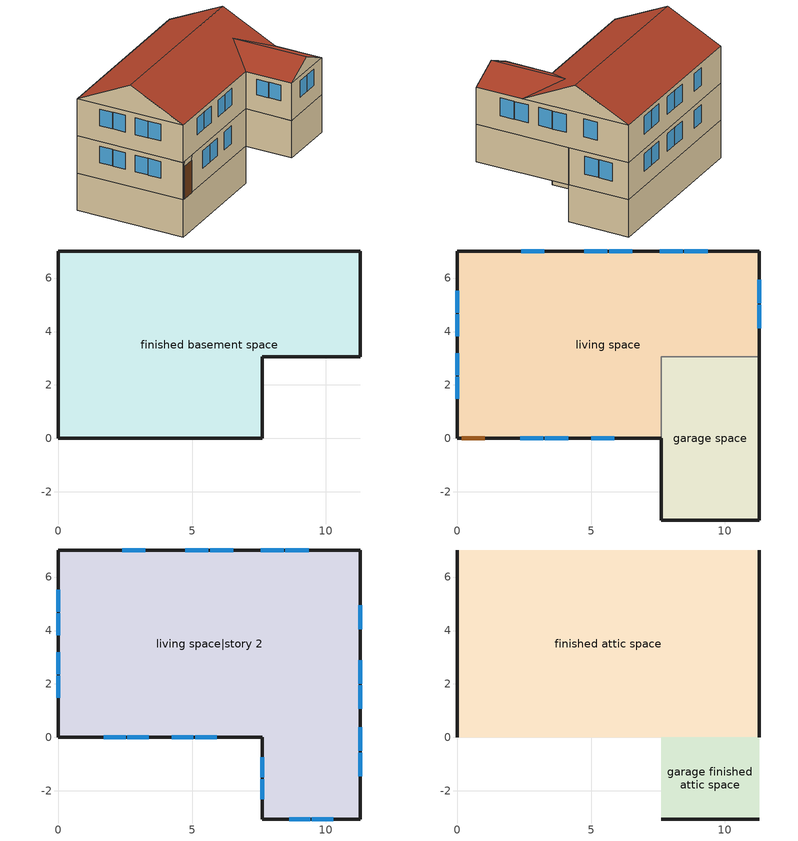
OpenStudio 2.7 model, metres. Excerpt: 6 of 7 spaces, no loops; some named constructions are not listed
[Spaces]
finished basement space
 floor foundation (FloorFndGrndFinB): 0,0 0,7.01 11.28,7.01 11.28,3.05 7.62,3.05 7.62,0 z-2.44
 wall foundation (WallFndGrndFinB): 0,7.01 0,0 7.62,0 7.62,3.05 11.28,3.05 11.28,7.01 0,7.01 z-2.44:0
garage space
 floor foundation (FloorFndGrndUnfinSlab): 7.62,-3.05 7.62,3.05 11.28,3.05 11.28,-3.05 z0
 wall outside (WallExtUninsUnfin): 7.62,0 7.62,-3.05 11.28,-3.05 11.28,3.05 z0:2.44
 wall to living space (WallIntFinInsUnfin Reversed): 11.28,3.05 7.62,3.05 7.62,0 z0:2.44
living space
 floor to finished basement space (FloorFinUninsFin): 0,0 0,7.01 11.28,7.01 11.28,3.05 7.62,3.05 7.62,0 z0
 wall outside (WallExtInsFin): 11.28,3.05 11.28,7.01 0,7.01 0,0 0.13,0 1.05,0 7.62,0 z0:2.44
 window (WindowConstruction): 2.34,0 3.21,0 / 3.27,0 4.14,0 / 5,0 5.86,0 / 9.35,7.01 8.49,7.01 / 8.43,7.01 7.57,7.01 / 6.53,7.01 5.67,7.01 / 5.61,7.01 4.75,7.01 / 3.25,7.01 2.39,7.01 z0.98:2.13; 0,5.52 0,4.7 / 0,4.64 0,3.83 / 0,3.18 0,2.37 / 0,2.31 0,1.49 z1.05:2.13; 11.28,4.12 11.28,5 / 11.28,5.06 11.28,5.94 z0.96:2.13
 door (Door): 0.15,0 1.02,0 z0:2.13
living space|story 2
 floor to living space (FloorFinUninsFin): 11.28,7.01 11.28,3.05 7.62,3.05 7.62,0 0,0 0,7.01 z2.44
 floor to garage space (FloorFinInsUnfin): 11.28,3.05 11.28,-3.05 7.62,-3.05 7.62,3.05 z2.44
 wall outside (WallExtInsFin): 0,7.01 0,0 7.62,0 7.62,-3.05 11.28,-3.05 11.28,7.01 0,7.01 z2.44:4.88
 window (WindowConstruction): 1.7,0 2.51,0 / 2.57,0 3.38,0 / 4.24,0 5.05,0 / 5.11,0 5.92,0 / 0,5.52 0,4.7 / 0,4.64 0,3.83 / 0,3.18 0,2.37 / 0,2.31 0,1.49 z3.49:4.57; 8.62,-3.05 9.42,-3.05 / 9.48,-3.05 10.27,-3.05 z3.51:4.57; 9.35,7.01 8.49,7.01 / 8.43,7.01 7.57,7.01 / 6.53,7.01 5.67,7.01 / 5.61,7.01 4.75,7.01 / 3.25,7.01 2.39,7.01 z3.42:4.57; 7.62,-0.73 7.62,-1.49 / 7.62,-1.55 7.62,-2.31 z3.56:4.57; 11.28,-1.45 11.28,-0.56 / 11.28,-0.5 11.28,0.38 / 11.28,1.07 11.28,1.95 / 11.28,2.01 11.28,2.9 / 11.28,4.05 11.28,4.94 z3.39:4.57
finished attic space
 floor to living space|story 2 (FloorFinUninsFin): 11.28,7.01 11.28,0 0,0 0,7.01 z4.88
 wall outside (WallExtInsFin): 0,3.51,6.63 0,7.01,4.88 0,0,4.88; 11.28,3.51,6.63 11.28,0,4.88 11.28,7.01,4.88
 roof outside (RoofFinInsExt): 0,3.51,6.63 11.28,3.51,6.63 11.28,7.01,4.88 0,7.01,4.88; 0,3.51,6.63 0,0,4.88 7.62,0,4.88 9.45,1.83,5.79 11.28,0,4.88 11.28,3.51,6.63
garage finished attic space
 floor to living space|story 2 (FloorFinUninsFin): 7.62,-3.05 7.62,0 11.28,0 11.28,-3.05 z4.88
 wall outside (WallExtInsFin): 7.62,-3.05,4.88 11.28,-3.05,4.88 9.45,-3.05,5.79
 roof outside (RoofFinInsExt): 7.62,0,4.88 7.62,-3.05,4.88 9.45,-3.05,5.79 9.45,1.83,5.79; 11.28,0,4.88 9.45,1.83,5.79 9.45,-3.05,5.79 11.28,-3.05,4.88
[Schedule:Ruleset]
Name | Default Day Schedule
residential clothes dryer gas schedule | Schedule Day 18
residential lighting schedule | Schedule Day 19
residential misc plug loads schedule | Schedule Day 20
res mv_1 dryer exhaust schedule | Schedule Day 25
[Schedule:Day]
Schedule Day 18; residential clothes dryer gas schedule allday2; residential clothes dryer gas schedule allday3; residential clothes dryer gas schedule allday4; residential clothes dryer gas schedule allday6; Schedule Day 19; Schedule Day 20; Schedule Day 25; res mv_1 dryer exhaust schedule allday2; res mv_1 dryer exhaust schedule allday3; res mv_1 dryer exhaust schedule allday4; res mv_1 dryer exhaust schedule allday6: 24, 0, 0
residential clothes dryer gas schedule allday1: 9, 0, 0, 9, 10, 0.0422513, 9, 20, 0.139377, 16, 40, 0, 16, 50, 0.0351558, 24, 0, 0
residential clothes dryer gas schedule allday5: 6, 0, 0, 6, 10, 0.0062714, 6, 20, 0.086794, 6, 30, 0.0340302, 11, 0, 0, 11, 10, 0.0069146, 11, 20, 0.109427, 20, 0, 0, 20, 10, 0.0524824, 21, 10, 0, 21, 20, 0.0193769, 22, 30, 0, 22, 40, 0.0743518, 24, 0, 0
residential clothes dryer gas schedule allday7: 13, 10, 0, 13, 20, 0.0228141, 14, 30, 0, 14, 40, 0.0017487, 24, 0, 0
residential lighting schedule allday1: 1, 0, 0.123751, 2, 0, 0.0742506, 4, 0, 0.0495004, 5, 0, 0.0550333, 6, 0, 0.151005, 7, 0, 0.354518, 8, 0, 0.448634, 9, 0, 0.476771, 10, 0, 0.490088, 11, 0, 0.476763, 12, 0, 0.458301, 13, 0, 0.444976, 14, 0, 0.441055, 15, 0, 0.447927, 16, 0, 0.48986, 17, 0, 0.601585, 18, 0, 0.797807, 19, 0, 0.978646, 20, 0, 0.990805, 21, 0, 0.822578, 22, 0, 0.620621, 23, 0, 0.536431, 24, 0, 0.249225
residential lighting schedule allday2: 1, 0, 0.123751, 2, 0, 0.0742506, 4, 0, 0.0495004, 5, 0, 0.0547503, 6, 0, 0.149594, 7, 0, 0.351204, 8, 0, 0.44444, 9, 0, 0.470027, 10, 0, 0.480931, 11, 0, 0.467731, 12, 0, 0.449442, 13, 0, 0.436241, 14, 0, 0.432357, 15, 0, 0.435458, 16, 0, 0.457541, 17, 0, 0.526174, 18, 0, 0.674382, 19, 0, 0.867815, 20, 0, 0.979613, 21, 0, 0.912905, 22, 0, 0.727145, 23, 0, 0.638088, 24, 0, 0.249225
residential lighting schedule allday3: 1, 0, 0.123751, 2, 0, 0.0742506, 4, 0, 0.0495004, 5, 0, 0.0539769, 6, 0, 0.145737, 7, 0, 0.342151, 8, 0, 0.432984, 9, 0, 0.451822, 10, 0, 0.456356, 11, 0, 0.443495, 12, 0, 0.425678, 13, 0, 0.412817, 14, 0, 0.409033, 15, 0, 0.410444, 16, 0, 0.422423, 17, 0, 0.463778, 18, 0, 0.567207, 19, 0, 0.736351, 20, 0, 0.89541, 21, 0, 0.928337, 22, 0, 0.807462, 23, 0, 0.499769, 24, 0, 0.249225
residential lighting schedule allday4: 1, 0, 0.123751, 2, 0, 0.0742506, 4, 0, 0.0495004, 5, 0, 0.0529206, 6, 0, 0.14047, 7, 0, 0.329784, 8, 0, 0.417334, 9, 0, 0.427474, 10, 0, 0.423826, 11, 0, 0.411431, 12, 0, 0.394257, 13, 0, 0.381861, 14, 0, 0.378214, 15, 0, 0.377995, 16, 0, 0.379305, 17, 0, 0.386076, 18, 0, 0.412203, 19, 0, 0.483741, 20, 0, 0.618803, 21, 0, 0.782651, 22, 0, 0.880006, 23, 0, 0.59731, 24, 0, 0.249225
residential lighting schedule allday5: 1, 0, 0.123751, 2, 0, 0.0742506, 4, 0, 0.0495004, 5, 0, 0.0518642, 6, 0, 0.135202, 7, 0, 0.317417, 8, 0, 0.401684, 9, 0, 0.403727, 10, 0, 0.392499, 11, 0, 0.380568, 12, 0, 0.364039, 13, 0, 0.352108, 14, 0, 0.348597, 15, 0, 0.348344, 16, 0, 0.349185, 17, 0, 0.353494, 18, 0, 0.37052, 19, 0, 0.419884, 20, 0, 0.522801, 21, 0, 0.670504, 22, 0, 0.799058, 23, 0, 0.582332, 24, 0, 0.249225
residential lighting schedule allday6: 1, 0, 0.123751, 2, 0, 0.0742506, 4, 0, 0.0495004, 5, 0, 0.0510908, 6, 0, 0.131346, 7, 0, 0.308364, 8, 0, 0.390227, 9, 0, 0.386724, 10, 0, 0.370329, 11, 0, 0.358738, 12, 0, 0.34268, 13, 0, 0.33109, 14, 0, 0.327679, 15, 0, 0.327431, 16, 0, 0.328169, 17, 0, 0.3317, 18, 0, 0.345176, 19, 0, 0.384002, 20, 0, 0.467137, 21, 0, 0.595227, 22, 0, 0.726082, 23, 0, 0.557461, 24, 0, 0.249225
residential lighting schedule allday7: 1, 0, 0.123751, 2, 0, 0.0742506, 4, 0, 0.0495004, 5, 0, 0.0508078, 6, 0, 0.129935, 7, 0, 0.30505, 8, 0, 0.386033, 9, 0, 0.380581, 10, 0, 0.362375, 11, 0, 0.350909, 12, 0, 0.335023, 13, 0, 0.323557, 14, 0, 0.320183, 15, 0, 0.319942, 16, 0, 0.320696, 17, 0, 0.324296, 18, 0, 0.337983, 19, 0, 0.377272, 20, 0, 0.461059, 21, 0, 0.589559, 22, 0, 0.71999, 23, 0, 0.553959, 24, 0, 0.249225
residential lighting schedule allday8: 1, 0, 0.123751, 2, 0, 0.0742506, 4, 0, 0.0495004, 5, 0, 0.0510908, 6, 0, 0.131346, 7, 0, 0.308364, 8, 0, 0.390227, 9, 0, 0.386724, 10, 0, 0.370329, 11, 0, 0.358738, 12, 0, 0.34268, 13, 0, 0.33109, 14, 0, 0.327679, 15, 0, 0.327463, 16, 0, 0.328508, 17, 0, 0.333671, 18, 0, 0.353343, 19, 0, 0.408235, 20, 0, 0.517996, 21, 0, 0.667796, 22, 0, 0.788015, 23, 0, 0.571055, 24, 0, 0.249225
residential lighting schedule allday9: 1, 0, 0.123751, 2, 0, 0.0742506, 4, 0, 0.0495004, 5, 0, 0.0518642, 6, 0, 0.135202, 7, 0, 0.317417, 8, 0, 0.401684, 9, 0, 0.403727, 10, 0, 0.392499, 11, 0, 0.380568, 12, 0, 0.364039, 13, 0, 0.352108, 14, 0, 0.348597, 15, 0, 0.34858, 16, 0, 0.351275, 17, 0, 0.363405, 18, 0, 0.404274, 19, 0, 0.501103, 20, 0, 0.656115, 21, 0, 0.806081, 22, 0, 0.850995, 23, 0, 0.561051, 24, 0, 0.249225
residential lighting schedule allday10: 1, 0, 0.123751, 2, 0, 0.0742506, 4, 0, 0.0495004, 5, 0, 0.0529206, 6, 0, 0.14047, 7, 0, 0.329784, 8, 0, 0.417334, 9, 0, 0.427474, 10, 0, 0.423826, 11, 0, 0.411431, 12, 0, 0.394257, 13, 0, 0.381861, 14, 0, 0.378214, 15, 0, 0.378919, 16, 0, 0.386741, 17, 0, 0.41682, 18, 0, 0.500557, 19, 0, 0.655466, 20, 0, 0.829225, 21, 0, 0.905334, 22, 0, 0.820928, 23, 0, 0.509707, 24, 0, 0.249225
residential lighting schedule allday11: 1, 0, 0.123751, 2, 0, 0.0742506, 4, 0, 0.0495004, 5, 0, 0.0539769, 6, 0, 0.145737, 7, 0, 0.342151, 8, 0, 0.432984, 9, 0, 0.451822, 10, 0, 0.456356, 11, 0, 0.443495, 12, 0, 0.425678, 13, 0, 0.412817, 14, 0, 0.409033, 15, 0, 0.421324, 16, 0, 0.481818, 17, 0, 0.61218, 18, 0, 0.804217, 19, 0, 0.945912, 20, 0, 0.918658, 21, 0, 0.747013, 22, 0, 0.56552, 23, 0, 0.493046, 24, 0, 0.249225
residential lighting schedule allday12: 1, 0, 0.123751, 2, 0, 0.0742506, 4, 0, 0.0495004, 5, 0, 0.0547503, 6, 0, 0.149594, 7, 0, 0.351204, 8, 0, 0.44444, 9, 0, 0.470027, 10, 0, 0.480931, 11, 0, 0.467731, 12, 0, 0.449442, 13, 0, 0.436241, 14, 0, 0.432357, 15, 0, 0.445561, 16, 0, 0.513103, 17, 0, 0.660674, 18, 0, 0.869445, 19, 0, 1, 20, 0, 0.932675, 21, 0, 0.731582, 22, 0, 0.553643, 23, 0, 0.488328, 24, 0, 0.249225
residential misc plug loads schedule allday1; residential misc plug loads schedule allday12: 1, 0, 0.655649, 2, 0, 0.618183, 3, 0, 0.599451, 4, 0, 0.580718, 5, 0, 0.599451, 6, 0, 0.618183, 7, 0, 0.693115, 8, 0, 0.786779, 11, 0, 0.805512, 12, 0, 0.824245, 14, 0, 0.842977, 15, 0, 0.824245, 16, 0, 0.86171, 17, 0, 0.899176, 18, 0, 0.974107, 19, 0, 0.99284, 20, 0, 0.936642, 21, 0, 0.880443, 22, 0, 0.842977, 23, 0, 0.749313, 24, 0, 0.674382
residential misc plug loads schedule allday2: 1, 0, 0.660377, 2, 0, 0.622642, 3, 0, 0.603774, 4, 0, 0.584906, 5, 0, 0.603774, 6, 0, 0.622642, 7, 0, 0.698113, 8, 0, 0.792453, 11, 0, 0.811321, 12, 0, 0.830189, 14, 0, 0.849057, 15, 0, 0.830189, 16, 0, 0.867925, 17, 0, 0.90566, 18, 0, 0.981132, 19, 0, 1, 20, 0, 0.943396, 21, 0, 0.886792, 22, 0, 0.849057, 23, 0, 0.754717, 24, 0, 0.679245
residential misc plug loads schedule allday3; residential misc plug loads schedule allday5: 1, 0, 0.521682, 2, 0, 0.491872, 3, 0, 0.476967, 4, 0, 0.462062, 5, 0, 0.476967, 6, 0, 0.491872, 7, 0, 0.551493, 8, 0, 0.626019, 11, 0, 0.640924, 12, 0, 0.655829, 14, 0, 0.670734, 15, 0, 0.655829, 16, 0, 0.68564, 17, 0, 0.71545, 18, 0, 0.775071, 19, 0, 0.789976, 20, 0, 0.745261, 21, 0, 0.700545, 22, 0, 0.670734, 23, 0, 0.596208, 24, 0, 0.536588
residential misc plug loads schedule allday4: 1, 0, 0.519581, 2, 0, 0.489891, 3, 0, 0.475045, 4, 0, 0.4602, 5, 0, 0.475045, 6, 0, 0.489891, 7, 0, 0.549271, 8, 0, 0.623497, 11, 0, 0.638342, 12, 0, 0.653187, 14, 0, 0.668033, 15, 0, 0.653187, 16, 0, 0.682878, 17, 0, 0.712568, 18, 0, 0.771949, 19, 0, 0.786794, 20, 0, 0.742258, 21, 0, 0.697723, 22, 0, 0.668033, 23, 0, 0.593807, 24, 0, 0.534426
residential misc plug loads schedule allday6; residential misc plug loads schedule allday9: 1, 0, 0.434473, 2, 0, 0.409646, 3, 0, 0.397232, 4, 0, 0.384819, 5, 0, 0.397232, 6, 0, 0.409646, 7, 0, 0.4593, 8, 0, 0.521367, 11, 0, 0.533781, 12, 0, 0.546194, 14, 0, 0.558608, 15, 0, 0.546194, 16, 0, 0.571021, 17, 0, 0.595848, 18, 0, 0.645502, 19, 0, 0.657916, 20, 0, 0.620675, 21, 0, 0.583435, 22, 0, 0.558608, 23, 0, 0.49654, 24, 0, 0.446886
residential misc plug loads schedule allday7; residential misc plug loads schedule allday8: 1, 0, 0.43132, 2, 0, 0.406674, 3, 0, 0.39435, 4, 0, 0.382027, 5, 0, 0.39435, 6, 0, 0.406674, 7, 0, 0.455967, 8, 0, 0.517585, 11, 0, 0.529908, 12, 0, 0.542231, 14, 0, 0.554555, 15, 0, 0.542231, 16, 0, 0.566878, 17, 0, 0.591525, 18, 0, 0.640819, 19, 0, 0.653142, 20, 0, 0.616172, 21, 0, 0.579202, 22, 0, 0.554555, 23, 0, 0.492938, 24, 0, 0.443644
residential misc plug loads schedule allday10: 1, 0, 0.520106, 2, 0, 0.490386, 3, 0, 0.475526, 4, 0, 0.460666, 5, 0, 0.475526, 6, 0, 0.490386, 7, 0, 0.549827, 8, 0, 0.624128, 11, 0, 0.638988, 12, 0, 0.653848, 14, 0, 0.668708, 15, 0, 0.653848, 16, 0, 0.683568, 17, 0, 0.713289, 18, 0, 0.772729, 19, 0, 0.787589, 20, 0, 0.743009, 21, 0, 0.698428, 22, 0, 0.668708, 23, 0, 0.594407, 24, 0, 0.534966
residential misc plug loads schedule allday11: 1, 0, 0.51853, 2, 0, 0.4889, 3, 0, 0.474085, 4, 0, 0.45927, 5, 0, 0.474085, 6, 0, 0.4889, 7, 0, 0.54816, 8, 0, 0.622236, 11, 0, 0.637051, 12, 0, 0.651867, 14, 0, 0.666682, 15, 0, 0.651867, 16, 0, 0.681497, 17, 0, 0.711127, 18, 0, 0.770388, 19, 0, 0.785203, 20, 0, 0.740757, 21, 0, 0.696312, 22, 0, 0.666682, 23, 0, 0.592606, 24, 0, 0.533345
res mv_1 dryer exhaust schedule allday1: 7, 0, 0, 7, 10, 0.1, 8, 10, 1, 8, 20, 0.9, 14, 40, 0, 14, 50, 0.8, 15, 0, 1, 15, 10, 0.6, 24, 0, 0
res mv_1 dryer exhaust schedule allday5: 4, 0, 0, 4, 10, 0.2, 5, 40, 1, 5, 50, 0.1, 9, 0, 0, 9, 10, 0.1, 10, 10, 1, 10, 20, 0.9, 18, 0, 0, 18, 10, 0.5, 18, 20, 1, 18, 30, 0.9, 19, 10, 0, 19, 20, 0.1, 19, 40, 1, 19, 50, 0.3, 20, 30, 0, 20, 40, 0.7, 20, 50, 1, 21, 0, 0.7, 24, 0, 0
res mv_1 dryer exhaust schedule allday7: 11, 10, 0, 11, 20, 0.2, 11, 40, 1, 11, 50, 0.2, 12, 30, 0, 12, 40, 0.7, 12, 50, 1, 13, 0, 0.7, 24, 0, 0
[Schedule:Rule] Apply Sunday=Yes; Apply Monday=Yes; Apply Tuesday=Yes; Apply Wednesday=Yes; Apply Thursday=Yes; Apply Friday=Yes; Apply Saturday=Yes
residential clothes dryer gas schedule allday ruleset1: Schedule Ruleset=residential clothes dryer gas schedule; Rule Order=6; Day Schedule=residential clothes dryer gas schedule allday1; Date Specification Type=SpecificDates; Specific Month 1=1; Specific Day 1=1; Specific Month 2=1; Specific Day 2=8; Specific Month 3=1; Specific Day 3=15; Specific Month 4=1; Specific Day 4=22; Specific Month 5=1; Specific Day 5=29; Specific Month 6=2; Specific Day 6=5; Specific Month 7=2; Specific Day 7=12; Specific Month 8=2; Specific Day 8=19; Specific Month 9=2; Specific Day 9=26; Specific Month 10=3; Specific Day 10=5; Specific Month 11=3; Specific Day 11=12; Specific Month 12=3; Specific Day 12=19; Specific Month 13=3; Specific Day 13=26; Specific Month 14=4; Specific Day 14=2; Specific Month 15=4; Specific Day 15=9; Specific Month 16=4; Specific Day 16=16; Specific Month 17=4; Specific Day 17=23; Specific Month 18=4; Specific Day 18=30; Specific Month 19=5; Specific Day 19=7; Specific Month 20=5; Specific Day 20=14; Specific Month 21=5; Specific Day 21=21; Specific Month 22=5; Specific Day 22=28; Specific Month 23=6; Specific Day 23=4; Specific Month 24=6; Specific Day 24=11; Specific Month 25=6; Specific Day 25=18; Specific Month 26=6; Specific Day 26=25; Specific Month 27=7; Specific Day 27=2; Specific Month 28=7; Specific Day 28=9; Specific Month 29=7; Specific Day 29=16; Specific Month 30=7; Specific Day 30=23; Specific Month 31=7; Specific Day 31=30; Specific Month 32=8; Specific Day 32=6; Specific Month 33=8; Specific Day 33=13; Specific Month 34=8; Specific Day 34=20; Specific Month 35=8; Specific Day 35=27; Specific Month 36=9; Specific Day 36=3; Specific Month 37=9; Specific Day 37=10; Specific Month 38=9; Specific Day 38=17; Specific Month 39=9; Specific Day 39=24; Specific Month 40=10; Specific Day 40=1; Specific Month 41=10; Specific Day 41=8; Specific Month 42=10; Specific Day 42=15; Specific Month 43=10; Specific Day 43=22; Specific Month 44=10; Specific Day 44=29; Specific Month 45=11; Specific Day 45=5; Specific Month 46=11; Specific Day 46=12; Specific Month 47=11; Specific Day 47=19; Specific Month 48=11; Specific Day 48=26; Specific Month 49=12; Specific Day 49=3; Specific Month 50=12; Specific Day 50=10; Specific Month 51=12; Specific Day 51=17; Specific Month 52=12; Specific Day 52=24; Specific Month 53=12; Specific Day 53=31
residential clothes dryer gas schedule allday ruleset2: Schedule Ruleset=residential clothes dryer gas schedule; Rule Order=5; Day Schedule=residential clothes dryer gas schedule allday2; Date Specification Type=SpecificDates; Specific Month 1=1; Specific Day 1=2; Specific Month 2=1; Specific Day 2=9; Specific Month 3=1; Specific Day 3=16; Specific Month 4=1; Specific Day 4=23; Specific Month 5=1; Specific Day 5=30; Specific Month 6=2; Specific Day 6=6; Specific Month 7=2; Specific Day 7=13; Specific Month 8=2; Specific Day 8=20; Specific Month 9=2; Specific Day 9=27; Specific Month 10=3; Specific Day 10=6; Specific Month 11=3; Specific Day 11=13; Specific Month 12=3; Specific Day 12=20; Specific Month 13=3; Specific Day 13=27; Specific Month 14=4; Specific Day 14=3; Specific Month 15=4; Specific Day 15=10; Specific Month 16=4; Specific Day 16=17; Specific Month 17=4; Specific Day 17=24; Specific Month 18=5; Specific Day 18=1; Specific Month 19=5; Specific Day 19=8; Specific Month 20=5; Specific Day 20=15; Specific Month 21=5; Specific Day 21=22; Specific Month 22=5; Specific Day 22=29; Specific Month 23=6; Specific Day 23=5; Specific Month 24=6; Specific Day 24=12; Specific Month 25=6; Specific Day 25=19; Specific Month 26=6; Specific Day 26=26; Specific Month 27=7; Specific Day 27=3; Specific Month 28=7; Specific Day 28=10; Specific Month 29=7; Specific Day 29=17; Specific Month 30=7; Specific Day 30=24; Specific Month 31=7; Specific Day 31=31; Specific Month 32=8; Specific Day 32=7; Specific Month 33=8; Specific Day 33=14; Specific Month 34=8; Specific Day 34=21; Specific Month 35=8; Specific Day 35=28; Specific Month 36=9; Specific Day 36=4; Specific Month 37=9; Specific Day 37=11; Specific Month 38=9; Specific Day 38=18; Specific Month 39=9; Specific Day 39=25; Specific Month 40=10; Specific Day 40=2; Specific Month 41=10; Specific Day 41=9; Specific Month 42=10; Specific Day 42=16; Specific Month 43=10; Specific Day 43=23; Specific Month 44=10; Specific Day 44=30; Specific Month 45=11; Specific Day 45=6; Specific Month 46=11; Specific Day 46=13; Specific Month 47=11; Specific Day 47=20; Specific Month 48=11; Specific Day 48=27; Specific Month 49=12; Specific Day 49=4; Specific Month 50=12; Specific Day 50=11; Specific Month 51=12; Specific Day 51=18; Specific Month 52=12; Specific Day 52=25
residential clothes dryer gas schedule allday ruleset3: Schedule Ruleset=residential clothes dryer gas schedule; Rule Order=4; Day Schedule=residential clothes dryer gas schedule allday3; Date Specification Type=SpecificDates; Specific Month 1=1; Specific Day 1=3; Specific Month 2=1; Specific Day 2=10; Specific Month 3=1; Specific Day 3=17; Specific Month 4=1; Specific Day 4=24; Specific Month 5=1; Specific Day 5=31; Specific Month 6=2; Specific Day 6=7; Specific Month 7=2; Specific Day 7=14; Specific Month 8=2; Specific Day 8=21; Specific Month 9=2; Specific Day 9=28; Specific Month 10=3; Specific Day 10=7; Specific Month 11=3; Specific Day 11=14; Specific Month 12=3; Specific Day 12=21; Specific Month 13=3; Specific Day 13=28; Specific Month 14=4; Specific Day 14=4; Specific Month 15=4; Specific Day 15=11; Specific Month 16=4; Specific Day 16=18; Specific Month 17=4; Specific Day 17=25; Specific Month 18=5; Specific Day 18=2; Specific Month 19=5; Specific Day 19=9; Specific Month 20=5; Specific Day 20=16; Specific Month 21=5; Specific Day 21=23; Specific Month 22=5; Specific Day 22=30; Specific Month 23=6; Specific Day 23=6; Specific Month 24=6; Specific Day 24=13; Specific Month 25=6; Specific Day 25=20; Specific Month 26=6; Specific Day 26=27; Specific Month 27=7; Specific Day 27=4; Specific Month 28=7; Specific Day 28=11; Specific Month 29=7; Specific Day 29=18; Specific Month 30=7; Specific Day 30=25; Specific Month 31=8; Specific Day 31=1; Specific Month 32=8; Specific Day 32=8; Specific Month 33=8; Specific Day 33=15; Specific Month 34=8; Specific Day 34=22; Specific Month 35=8; Specific Day 35=29; Specific Month 36=9; Specific Day 36=5; Specific Month 37=9; Specific Day 37=12; Specific Month 38=9; Specific Day 38=19; Specific Month 39=9; Specific Day 39=26; Specific Month 40=10; Specific Day 40=3; Specific Month 41=10; Specific Day 41=10; Specific Month 42=10; Specific Day 42=17; Specific Month 43=10; Specific Day 43=24; Specific Month 44=10; Specific Day 44=31; Specific Month 45=11; Specific Day 45=7; Specific Month 46=11; Specific Day 46=14; Specific Month 47=11; Specific Day 47=21; Specific Month 48=11; Specific Day 48=28; Specific Month 49=12; Specific Day 49=5; Specific Month 50=12; Specific Day 50=12; Specific Month 51=12; Specific Day 51=19; Specific Month 52=12; Specific Day 52=26
residential clothes dryer gas schedule allday ruleset4: Schedule Ruleset=residential clothes dryer gas schedule; Rule Order=3; Day Schedule=residential clothes dryer gas schedule allday4; Date Specification Type=SpecificDates; Specific Month 1=1; Specific Day 1=4; Specific Month 2=1; Specific Day 2=11; Specific Month 3=1; Specific Day 3=18; Specific Month 4=1; Specific Day 4=25; Specific Month 5=2; Specific Day 5=1; Specific Month 6=2; Specific Day 6=8; Specific Month 7=2; Specific Day 7=15; Specific Month 8=2; Specific Day 8=22; Specific Month 9=3; Specific Day 9=1; Specific Month 10=3; Specific Day 10=8; Specific Month 11=3; Specific Day 11=15; Specific Month 12=3; Specific Day 12=22; Specific Month 13=3; Specific Day 13=29; Specific Month 14=4; Specific Day 14=5; Specific Month 15=4; Specific Day 15=12; Specific Month 16=4; Specific Day 16=19; Specific Month 17=4; Specific Day 17=26; Specific Month 18=5; Specific Day 18=3; Specific Month 19=5; Specific Day 19=10; Specific Month 20=5; Specific Day 20=17; Specific Month 21=5; Specific Day 21=24; Specific Month 22=5; Specific Day 22=31; Specific Month 23=6; Specific Day 23=7; Specific Month 24=6; Specific Day 24=14; Specific Month 25=6; Specific Day 25=21; Specific Month 26=6; Specific Day 26=28; Specific Month 27=7; Specific Day 27=5; Specific Month 28=7; Specific Day 28=12; Specific Month 29=7; Specific Day 29=19; Specific Month 30=7; Specific Day 30=26; Specific Month 31=8; Specific Day 31=2; Specific Month 32=8; Specific Day 32=9; Specific Month 33=8; Specific Day 33=16; Specific Month 34=8; Specific Day 34=23; Specific Month 35=8; Specific Day 35=30; Specific Month 36=9; Specific Day 36=6; Specific Month 37=9; Specific Day 37=13; Specific Month 38=9; Specific Day 38=20; Specific Month 39=9; Specific Day 39=27; Specific Month 40=10; Specific Day 40=4; Specific Month 41=10; Specific Day 41=11; Specific Month 42=10; Specific Day 42=18; Specific Month 43=10; Specific Day 43=25; Specific Month 44=11; Specific Day 44=1; Specific Month 45=11; Specific Day 45=8; Specific Month 46=11; Specific Day 46=15; Specific Month 47=11; Specific Day 47=22; Specific Month 48=11; Specific Day 48=29; Specific Month 49=12; Specific Day 49=6; Specific Month 50=12; Specific Day 50=13; Specific Month 51=12; Specific Day 51=20; Specific Month 52=12; Specific Day 52=27
residential clothes dryer gas schedule allday ruleset5: Schedule Ruleset=residential clothes dryer gas schedule; Rule Order=2; Day Schedule=residential clothes dryer gas schedule allday5; Date Specification Type=SpecificDates; Specific Month 1=1; Specific Day 1=5; Specific Month 2=1; Specific Day 2=12; Specific Month 3=1; Specific Day 3=19; Specific Month 4=1; Specific Day 4=26; Specific Month 5=2; Specific Day 5=2; Specific Month 6=2; Specific Day 6=9; Specific Month 7=2; Specific Day 7=16; Specific Month 8=2; Specific Day 8=23; Specific Month 9=3; Specific Day 9=2; Specific Month 10=3; Specific Day 10=9; Specific Month 11=3; Specific Day 11=16; Specific Month 12=3; Specific Day 12=23; Specific Month 13=3; Specific Day 13=30; Specific Month 14=4; Specific Day 14=6; Specific Month 15=4; Specific Day 15=13; Specific Month 16=4; Specific Day 16=20; Specific Month 17=4; Specific Day 17=27; Specific Month 18=5; Specific Day 18=4; Specific Month 19=5; Specific Day 19=11; Specific Month 20=5; Specific Day 20=18; Specific Month 21=5; Specific Day 21=25; Specific Month 22=6; Specific Day 22=1; Specific Month 23=6; Specific Day 23=8; Specific Month 24=6; Specific Day 24=15; Specific Month 25=6; Specific Day 25=22; Specific Month 26=6; Specific Day 26=29; Specific Month 27=7; Specific Day 27=6; Specific Month 28=7; Specific Day 28=13; Specific Month 29=7; Specific Day 29=20; Specific Month 30=7; Specific Day 30=27; Specific Month 31=8; Specific Day 31=3; Specific Month 32=8; Specific Day 32=10; Specific Month 33=8; Specific Day 33=17; Specific Month 34=8; Specific Day 34=24; Specific Month 35=8; Specific Day 35=31; Specific Month 36=9; Specific Day 36=7; Specific Month 37=9; Specific Day 37=14; Specific Month 38=9; Specific Day 38=21; Specific Month 39=9; Specific Day 39=28; Specific Month 40=10; Specific Day 40=5; Specific Month 41=10; Specific Day 41=12; Specific Month 42=10; Specific Day 42=19; Specific Month 43=10; Specific Day 43=26; Specific Month 44=11; Specific Day 44=2; Specific Month 45=11; Specific Day 45=9; Specific Month 46=11; Specific Day 46=16; Specific Month 47=11; Specific Day 47=23; Specific Month 48=11; Specific Day 48=30; Specific Month 49=12; Specific Day 49=7; Specific Month 50=12; Specific Day 50=14; Specific Month 51=12; Specific Day 51=21; Specific Month 52=12; Specific Day 52=28
residential clothes dryer gas schedule allday ruleset6: Schedule Ruleset=residential clothes dryer gas schedule; Rule Order=1; Day Schedule=residential clothes dryer gas schedule allday6; Date Specification Type=SpecificDates; Specific Month 1=1; Specific Day 1=6; Specific Month 2=1; Specific Day 2=13; Specific Month 3=1; Specific Day 3=20; Specific Month 4=1; Specific Day 4=27; Specific Month 5=2; Specific Day 5=3; Specific Month 6=2; Specific Day 6=10; Specific Month 7=2; Specific Day 7=17; Specific Month 8=2; Specific Day 8=24; Specific Month 9=3; Specific Day 9=3; Specific Month 10=3; Specific Day 10=10; Specific Month 11=3; Specific Day 11=17; Specific Month 12=3; Specific Day 12=24; Specific Month 13=3; Specific Day 13=31; Specific Month 14=4; Specific Day 14=7; Specific Month 15=4; Specific Day 15=14; Specific Month 16=4; Specific Day 16=21; Specific Month 17=4; Specific Day 17=28; Specific Month 18=5; Specific Day 18=5; Specific Month 19=5; Specific Day 19=12; Specific Month 20=5; Specific Day 20=19; Specific Month 21=5; Specific Day 21=26; Specific Month 22=6; Specific Day 22=2; Specific Month 23=6; Specific Day 23=9; Specific Month 24=6; Specific Day 24=16; Specific Month 25=6; Specific Day 25=23; Specific Month 26=6; Specific Day 26=30; Specific Month 27=7; Specific Day 27=7; Specific Month 28=7; Specific Day 28=14; Specific Month 29=7; Specific Day 29=21; Specific Month 30=7; Specific Day 30=28; Specific Month 31=8; Specific Day 31=4; Specific Month 32=8; Specific Day 32=11; Specific Month 33=8; Specific Day 33=18; Specific Month 34=8; Specific Day 34=25; Specific Month 35=9; Specific Day 35=1; Specific Month 36=9; Specific Day 36=8; Specific Month 37=9; Specific Day 37=15; Specific Month 38=9; Specific Day 38=22; Specific Month 39=9; Specific Day 39=29; Specific Month 40=10; Specific Day 40=6; Specific Month 41=10; Specific Day 41=13; Specific Month 42=10; Specific Day 42=20; Specific Month 43=10; Specific Day 43=27; Specific Month 44=11; Specific Day 44=3; Specific Month 45=11; Specific Day 45=10; Specific Month 46=11; Specific Day 46=17; Specific Month 47=11; Specific Day 47=24; Specific Month 48=12; Specific Day 48=1; Specific Month 49=12; Specific Day 49=8; Specific Month 50=12; Specific Day 50=15; Specific Month 51=12; Specific Day 51=22; Specific Month 52=12; Specific Day 52=29
residential clothes dryer gas schedule allday ruleset7: Schedule Ruleset=residential clothes dryer gas schedule; Rule Order=0; Day Schedule=residential clothes dryer gas schedule allday7; Date Specification Type=SpecificDates; Specific Month 1=1; Specific Day 1=7; Specific Month 2=1; Specific Day 2=14; Specific Month 3=1; Specific Day 3=21; Specific Month 4=1; Specific Day 4=28; Specific Month 5=2; Specific Day 5=4; Specific Month 6=2; Specific Day 6=11; Specific Month 7=2; Specific Day 7=18; Specific Month 8=2; Specific Day 8=25; Specific Month 9=3; Specific Day 9=4; Specific Month 10=3; Specific Day 10=11; Specific Month 11=3; Specific Day 11=18; Specific Month 12=3; Specific Day 12=25; Specific Month 13=4; Specific Day 13=1; Specific Month 14=4; Specific Day 14=8; Specific Month 15=4; Specific Day 15=15; Specific Month 16=4; Specific Day 16=22; Specific Month 17=4; Specific Day 17=29; Specific Month 18=5; Specific Day 18=6; Specific Month 19=5; Specific Day 19=13; Specific Month 20=5; Specific Day 20=20; Specific Month 21=5; Specific Day 21=27; Specific Month 22=6; Specific Day 22=3; Specific Month 23=6; Specific Day 23=10; Specific Month 24=6; Specific Day 24=17; Specific Month 25=6; Specific Day 25=24; Specific Month 26=7; Specific Day 26=1; Specific Month 27=7; Specific Day 27=8; Specific Month 28=7; Specific Day 28=15; Specific Month 29=7; Specific Day 29=22; Specific Month 30=7; Specific Day 30=29; Specific Month 31=8; Specific Day 31=5; Specific Month 32=8; Specific Day 32=12; Specific Month 33=8; Specific Day 33=19; Specific Month 34=8; Specific Day 34=26; Specific Month 35=9; Specific Day 35=2; Specific Month 36=9; Specific Day 36=9; Specific Month 37=9; Specific Day 37=16; Specific Month 38=9; Specific Day 38=23; Specific Month 39=9; Specific Day 39=30; Specific Month 40=10; Specific Day 40=7; Specific Month 41=10; Specific Day 41=14; Specific Month 42=10; Specific Day 42=21; Specific Month 43=10; Specific Day 43=28; Specific Month 44=11; Specific Day 44=4; Specific Month 45=11; Specific Day 45=11; Specific Month 46=11; Specific Day 46=18; Specific Month 47=11; Specific Day 47=25; Specific Month 48=12; Specific Day 48=2; Specific Month 49=12; Specific Day 49=9; Specific Month 50=12; Specific Day 50=16; Specific Month 51=12; Specific Day 51=23; Specific Month 52=12; Specific Day 52=30
residential lighting schedule allday ruleset1: Schedule Ruleset=residential lighting schedule; Rule Order=11; Day Schedule=residential lighting schedule allday1; Date Specification Type=DateRange; Start Month=1; Start Day=1; End Month=1; End Day=31
residential lighting schedule allday ruleset2: Schedule Ruleset=residential lighting schedule; Rule Order=10; Day Schedule=residential lighting schedule allday2; Date Specification Type=DateRange; Start Month=2; Start Day=1; End Month=2; End Day=28
residential lighting schedule allday ruleset3: Schedule Ruleset=residential lighting schedule; Rule Order=9; Day Schedule=residential lighting schedule allday3; Date Specification Type=DateRange; Start Month=3; Start Day=1; End Month=3; End Day=31
residential lighting schedule allday ruleset4: Schedule Ruleset=residential lighting schedule; Rule Order=8; Day Schedule=residential lighting schedule allday4; Date Specification Type=DateRange; Start Month=4; Start Day=1; End Month=4; End Day=30
residential lighting schedule allday ruleset5: Schedule Ruleset=residential lighting schedule; Rule Order=7; Day Schedule=residential lighting schedule allday5; Date Specification Type=DateRange; Start Month=5; Start Day=1; End Month=5; End Day=31
residential lighting schedule allday ruleset6: Schedule Ruleset=residential lighting schedule; Rule Order=6; Day Schedule=residential lighting schedule allday6; Date Specification Type=DateRange; Start Month=6; Start Day=1; End Month=6; End Day=30
residential lighting schedule allday ruleset7: Schedule Ruleset=residential lighting schedule; Rule Order=5; Day Schedule=residential lighting schedule allday7; Date Specification Type=DateRange; Start Month=7; Start Day=1; End Month=7; End Day=31
residential lighting schedule allday ruleset8: Schedule Ruleset=residential lighting schedule; Rule Order=4; Day Schedule=residential lighting schedule allday8; Date Specification Type=DateRange; Start Month=8; Start Day=1; End Month=8; End Day=31
residential lighting schedule allday ruleset9: Schedule Ruleset=residential lighting schedule; Rule Order=3; Day Schedule=residential lighting schedule allday9; Date Specification Type=DateRange; Start Month=9; Start Day=1; End Month=9; End Day=30
residential lighting schedule allday ruleset10: Schedule Ruleset=residential lighting schedule; Rule Order=2; Day Schedule=residential lighting schedule allday10; Date Specification Type=DateRange; Start Month=10; Start Day=1; End Month=10; End Day=31
residential lighting schedule allday ruleset11: Schedule Ruleset=residential lighting schedule; Rule Order=1; Day Schedule=residential lighting schedule allday11; Date Specification Type=DateRange; Start Month=11; Start Day=1; End Month=11; End Day=30
residential lighting schedule allday ruleset12: Schedule Ruleset=residential lighting schedule; Rule Order=0; Day Schedule=residential lighting schedule allday12; Date Specification Type=DateRange; Start Month=12; Start Day=1; End Month=12; End Day=31
residential misc plug loads schedule allday ruleset1: Schedule Ruleset=residential misc plug loads schedule; Rule Order=11; Day Schedule=residential misc plug loads schedule allday1; Date Specification Type=DateRange; Start Month=1; Start Day=1; End Month=1; End Day=31
residential misc plug loads schedule allday ruleset2: Schedule Ruleset=residential misc plug loads schedule; Rule Order=10; Day Schedule=residential misc plug loads schedule allday2; Date Specification Type=DateRange; Start Month=2; Start Day=1; End Month=2; End Day=28
residential misc plug loads schedule allday ruleset3: Schedule Ruleset=residential misc plug loads schedule; Rule Order=9; Day Schedule=residential misc plug loads schedule allday3; Date Specification Type=DateRange; Start Month=3; Start Day=1; End Month=3; End Day=31
residential misc plug loads schedule allday ruleset4: Schedule Ruleset=residential misc plug loads schedule; Rule Order=8; Day Schedule=residential misc plug loads schedule allday4; Date Specification Type=DateRange; Start Month=4; Start Day=1; End Month=4; End Day=30
residential misc plug loads schedule allday ruleset5: Schedule Ruleset=residential misc plug loads schedule; Rule Order=7; Day Schedule=residential misc plug loads schedule allday5; Date Specification Type=DateRange; Start Month=5; Start Day=1; End Month=5; End Day=31
residential misc plug loads schedule allday ruleset6: Schedule Ruleset=residential misc plug loads schedule; Rule Order=6; Day Schedule=residential misc plug loads schedule allday6; Date Specification Type=DateRange; Start Month=6; Start Day=1; End Month=6; End Day=30
residential misc plug loads schedule allday ruleset7: Schedule Ruleset=residential misc plug loads schedule; Rule Order=5; Day Schedule=residential misc plug loads schedule allday7; Date Specification Type=DateRange; Start Month=7; Start Day=1; End Month=7; End Day=31
residential misc plug loads schedule allday ruleset8: Schedule Ruleset=residential misc plug loads schedule; Rule Order=4; Day Schedule=residential misc plug loads schedule allday8; Date Specification Type=DateRange; Start Month=8; Start Day=1; End Month=8; End Day=31
residential misc plug loads schedule allday ruleset9: Schedule Ruleset=residential misc plug loads schedule; Rule Order=3; Day Schedule=residential misc plug loads schedule allday9; Date Specification Type=DateRange; Start Month=9; Start Day=1; End Month=9; End Day=30
residential misc plug loads schedule allday ruleset10: Schedule Ruleset=residential misc plug loads schedule; Rule Order=2; Day Schedule=residential misc plug loads schedule allday10; Date Specification Type=DateRange; Start Month=10; Start Day=1; End Month=10; End Day=31
residential misc plug loads schedule allday ruleset11: Schedule Ruleset=residential misc plug loads schedule; Rule Order=1; Day Schedule=residential misc plug loads schedule allday11; Date Specification Type=DateRange; Start Month=11; Start Day=1; End Month=11; End Day=30
residential misc plug loads schedule allday ruleset12: Schedule Ruleset=residential misc plug loads schedule; Rule Order=0; Day Schedule=residential misc plug loads schedule allday12; Date Specification Type=DateRange; Start Month=12; Start Day=1; End Month=12; End Day=31
res mv_1 dryer exhaust schedule allday ruleset1: Schedule Ruleset=res mv_1 dryer exhaust schedule; Rule Order=6; Day Schedule=res mv_1 dryer exhaust schedule allday1; Date Specification Type=SpecificDates; Specific Month 1=1; Specific Day 1=1; Specific Month 2=1; Specific Day 2=8; Specific Month 3=1; Specific Day 3=15; Specific Month 4=1; Specific Day 4=22; Specific Month 5=1; Specific Day 5=29; Specific Month 6=2; Specific Day 6=5; Specific Month 7=2; Specific Day 7=12; Specific Month 8=2; Specific Day 8=19; Specific Month 9=2; Specific Day 9=26; Specific Month 10=3; Specific Day 10=5; Specific Month 11=3; Specific Day 11=12; Specific Month 12=3; Specific Day 12=19; Specific Month 13=3; Specific Day 13=26; Specific Month 14=4; Specific Day 14=2; Specific Month 15=4; Specific Day 15=9; Specific Month 16=4; Specific Day 16=16; Specific Month 17=4; Specific Day 17=23; Specific Month 18=4; Specific Day 18=30; Specific Month 19=5; Specific Day 19=7; Specific Month 20=5; Specific Day 20=14; Specific Month 21=5; Specific Day 21=21; Specific Month 22=5; Specific Day 22=28; Specific Month 23=6; Specific Day 23=4; Specific Month 24=6; Specific Day 24=11; Specific Month 25=6; Specific Day 25=18; Specific Month 26=6; Specific Day 26=25; Specific Month 27=7; Specific Day 27=2; Specific Month 28=7; Specific Day 28=9; Specific Month 29=7; Specific Day 29=16; Specific Month 30=7; Specific Day 30=23; Specific Month 31=7; Specific Day 31=30; Specific Month 32=8; Specific Day 32=6; Specific Month 33=8; Specific Day 33=13; Specific Month 34=8; Specific Day 34=20; Specific Month 35=8; Specific Day 35=27; Specific Month 36=9; Specific Day 36=3; Specific Month 37=9; Specific Day 37=10; Specific Month 38=9; Specific Day 38=17; Specific Month 39=9; Specific Day 39=24; Specific Month 40=10; Specific Day 40=1; Specific Month 41=10; Specific Day 41=8; Specific Month 42=10; Specific Day 42=15; Specific Month 43=10; Specific Day 43=22; Specific Month 44=10; Specific Day 44=29; Specific Month 45=11; Specific Day 45=5; Specific Month 46=11; Specific Day 46=12; Specific Month 47=11; Specific Day 47=19; Specific Month 48=11; Specific Day 48=26; Specific Month 49=12; Specific Day 49=3; Specific Month 50=12; Specific Day 50=10; Specific Month 51=12; Specific Day 51=17; Specific Month 52=12; Specific Day 52=24; Specific Month 53=12; Specific Day 53=31
res mv_1 dryer exhaust schedule allday ruleset2: Schedule Ruleset=res mv_1 dryer exhaust schedule; Rule Order=5; Day Schedule=res mv_1 dryer exhaust schedule allday2; Date Specification Type=SpecificDates; Specific Month 1=1; Specific Day 1=2; Specific Month 2=1; Specific Day 2=9; Specific Month 3=1; Specific Day 3=16; Specific Month 4=1; Specific Day 4=23; Specific Month 5=1; Specific Day 5=30; Specific Month 6=2; Specific Day 6=6; Specific Month 7=2; Specific Day 7=13; Specific Month 8=2; Specific Day 8=20; Specific Month 9=2; Specific Day 9=27; Specific Month 10=3; Specific Day 10=6; Specific Month 11=3; Specific Day 11=13; Specific Month 12=3; Specific Day 12=20; Specific Month 13=3; Specific Day 13=27; Specific Month 14=4; Specific Day 14=3; Specific Month 15=4; Specific Day 15=10; Specific Month 16=4; Specific Day 16=17; Specific Month 17=4; Specific Day 17=24; Specific Month 18=5; Specific Day 18=1; Specific Month 19=5; Specific Day 19=8; Specific Month 20=5; Specific Day 20=15; Specific Month 21=5; Specific Day 21=22; Specific Month 22=5; Specific Day 22=29; Specific Month 23=6; Specific Day 23=5; Specific Month 24=6; Specific Day 24=12; Specific Month 25=6; Specific Day 25=19; Specific Month 26=6; Specific Day 26=26; Specific Month 27=7; Specific Day 27=3; Specific Month 28=7; Specific Day 28=10; Specific Month 29=7; Specific Day 29=17; Specific Month 30=7; Specific Day 30=24; Specific Month 31=7; Specific Day 31=31; Specific Month 32=8; Specific Day 32=7; Specific Month 33=8; Specific Day 33=14; Specific Month 34=8; Specific Day 34=21; Specific Month 35=8; Specific Day 35=28; Specific Month 36=9; Specific Day 36=4; Specific Month 37=9; Specific Day 37=11; Specific Month 38=9; Specific Day 38=18; Specific Month 39=9; Specific Day 39=25; Specific Month 40=10; Specific Day 40=2; Specific Month 41=10; Specific Day 41=9; Specific Month 42=10; Specific Day 42=16; Specific Month 43=10; Specific Day 43=23; Specific Month 44=10; Specific Day 44=30; Specific Month 45=11; Specific Day 45=6; Specific Month 46=11; Specific Day 46=13; Specific Month 47=11; Specific Day 47=20; Specific Month 48=11; Specific Day 48=27; Specific Month 49=12; Specific Day 49=4; Specific Month 50=12; Specific Day 50=11; Specific Month 51=12; Specific Day 51=18; Specific Month 52=12; Specific Day 52=25
res mv_1 dryer exhaust schedule allday ruleset3: Schedule Ruleset=res mv_1 dryer exhaust schedule; Rule Order=4; Day Schedule=res mv_1 dryer exhaust schedule allday3; Date Specification Type=SpecificDates; Specific Month 1=1; Specific Day 1=3; Specific Month 2=1; Specific Day 2=10; Specific Month 3=1; Specific Day 3=17; Specific Month 4=1; Specific Day 4=24; Specific Month 5=1; Specific Day 5=31; Specific Month 6=2; Specific Day 6=7; Specific Month 7=2; Specific Day 7=14; Specific Month 8=2; Specific Day 8=21; Specific Month 9=2; Specific Day 9=28; Specific Month 10=3; Specific Day 10=7; Specific Month 11=3; Specific Day 11=14; Specific Month 12=3; Specific Day 12=21; Specific Month 13=3; Specific Day 13=28; Specific Month 14=4; Specific Day 14=4; Specific Month 15=4; Specific Day 15=11; Specific Month 16=4; Specific Day 16=18; Specific Month 17=4; Specific Day 17=25; Specific Month 18=5; Specific Day 18=2; Specific Month 19=5; Specific Day 19=9; Specific Month 20=5; Specific Day 20=16; Specific Month 21=5; Specific Day 21=23; Specific Month 22=5; Specific Day 22=30; Specific Month 23=6; Specific Day 23=6; Specific Month 24=6; Specific Day 24=13; Specific Month 25=6; Specific Day 25=20; Specific Month 26=6; Specific Day 26=27; Specific Month 27=7; Specific Day 27=4; Specific Month 28=7; Specific Day 28=11; Specific Month 29=7; Specific Day 29=18; Specific Month 30=7; Specific Day 30=25; Specific Month 31=8; Specific Day 31=1; Specific Month 32=8; Specific Day 32=8; Specific Month 33=8; Specific Day 33=15; Specific Month 34=8; Specific Day 34=22; Specific Month 35=8; Specific Day 35=29; Specific Month 36=9; Specific Day 36=5; Specific Month 37=9; Specific Day 37=12; Specific Month 38=9; Specific Day 38=19; Specific Month 39=9; Specific Day 39=26; Specific Month 40=10; Specific Day 40=3; Specific Month 41=10; Specific Day 41=10; Specific Month 42=10; Specific Day 42=17; Specific Month 43=10; Specific Day 43=24; Specific Month 44=10; Specific Day 44=31; Specific Month 45=11; Specific Day 45=7; Specific Month 46=11; Specific Day 46=14; Specific Month 47=11; Specific Day 47=21; Specific Month 48=11; Specific Day 48=28; Specific Month 49=12; Specific Day 49=5; Specific Month 50=12; Specific Day 50=12; Specific Month 51=12; Specific Day 51=19; Specific Month 52=12; Specific Day 52=26
res mv_1 dryer exhaust schedule allday ruleset4: Schedule Ruleset=res mv_1 dryer exhaust schedule; Rule Order=3; Day Schedule=res mv_1 dryer exhaust schedule allday4; Date Specification Type=SpecificDates; Specific Month 1=1; Specific Day 1=4; Specific Month 2=1; Specific Day 2=11; Specific Month 3=1; Specific Day 3=18; Specific Month 4=1; Specific Day 4=25; Specific Month 5=2; Specific Day 5=1; Specific Month 6=2; Specific Day 6=8; Specific Month 7=2; Specific Day 7=15; Specific Month 8=2; Specific Day 8=22; Specific Month 9=3; Specific Day 9=1; Specific Month 10=3; Specific Day 10=8; Specific Month 11=3; Specific Day 11=15; Specific Month 12=3; Specific Day 12=22; Specific Month 13=3; Specific Day 13=29; Specific Month 14=4; Specific Day 14=5; Specific Month 15=4; Specific Day 15=12; Specific Month 16=4; Specific Day 16=19; Specific Month 17=4; Specific Day 17=26; Specific Month 18=5; Specific Day 18=3; Specific Month 19=5; Specific Day 19=10; Specific Month 20=5; Specific Day 20=17; Specific Month 21=5; Specific Day 21=24; Specific Month 22=5; Specific Day 22=31; Specific Month 23=6; Specific Day 23=7; Specific Month 24=6; Specific Day 24=14; Specific Month 25=6; Specific Day 25=21; Specific Month 26=6; Specific Day 26=28; Specific Month 27=7; Specific Day 27=5; Specific Month 28=7; Specific Day 28=12; Specific Month 29=7; Specific Day 29=19; Specific Month 30=7; Specific Day 30=26; Specific Month 31=8; Specific Day 31=2; Specific Month 32=8; Specific Day 32=9; Specific Month 33=8; Specific Day 33=16; Specific Month 34=8; Specific Day 34=23; Specific Month 35=8; Specific Day 35=30; Specific Month 36=9; Specific Day 36=6; Specific Month 37=9; Specific Day 37=13; Specific Month 38=9; Specific Day 38=20; Specific Month 39=9; Specific Day 39=27; Specific Month 40=10; Specific Day 40=4; Specific Month 41=10; Specific Day 41=11; Specific Month 42=10; Specific Day 42=18; Specific Month 43=10; Specific Day 43=25; Specific Month 44=11; Specific Day 44=1; Specific Month 45=11; Specific Day 45=8; Specific Month 46=11; Specific Day 46=15; Specific Month 47=11; Specific Day 47=22; Specific Month 48=11; Specific Day 48=29; Specific Month 49=12; Specific Day 49=6; Specific Month 50=12; Specific Day 50=13; Specific Month 51=12; Specific Day 51=20; Specific Month 52=12; Specific Day 52=27
res mv_1 dryer exhaust schedule allday ruleset5: Schedule Ruleset=res mv_1 dryer exhaust schedule; Rule Order=2; Day Schedule=res mv_1 dryer exhaust schedule allday5; Date Specification Type=SpecificDates; Specific Month 1=1; Specific Day 1=5; Specific Month 2=1; Specific Day 2=12; Specific Month 3=1; Specific Day 3=19; Specific Month 4=1; Specific Day 4=26; Specific Month 5=2; Specific Day 5=2; Specific Month 6=2; Specific Day 6=9; Specific Month 7=2; Specific Day 7=16; Specific Month 8=2; Specific Day 8=23; Specific Month 9=3; Specific Day 9=2; Specific Month 10=3; Specific Day 10=9; Specific Month 11=3; Specific Day 11=16; Specific Month 12=3; Specific Day 12=23; Specific Month 13=3; Specific Day 13=30; Specific Month 14=4; Specific Day 14=6; Specific Month 15=4; Specific Day 15=13; Specific Month 16=4; Specific Day 16=20; Specific Month 17=4; Specific Day 17=27; Specific Month 18=5; Specific Day 18=4; Specific Month 19=5; Specific Day 19=11; Specific Month 20=5; Specific Day 20=18; Specific Month 21=5; Specific Day 21=25; Specific Month 22=6; Specific Day 22=1; Specific Month 23=6; Specific Day 23=8; Specific Month 24=6; Specific Day 24=15; Specific Month 25=6; Specific Day 25=22; Specific Month 26=6; Specific Day 26=29; Specific Month 27=7; Specific Day 27=6; Specific Month 28=7; Specific Day 28=13; Specific Month 29=7; Specific Day 29=20; Specific Month 30=7; Specific Day 30=27; Specific Month 31=8; Specific Day 31=3; Specific Month 32=8; Specific Day 32=10; Specific Month 33=8; Specific Day 33=17; Specific Month 34=8; Specific Day 34=24; Specific Month 35=8; Specific Day 35=31; Specific Month 36=9; Specific Day 36=7; Specific Month 37=9; Specific Day 37=14; Specific Month 38=9; Specific Day 38=21; Specific Month 39=9; Specific Day 39=28; Specific Month 40=10; Specific Day 40=5; Specific Month 41=10; Specific Day 41=12; Specific Month 42=10; Specific Day 42=19; Specific Month 43=10; Specific Day 43=26; Specific Month 44=11; Specific Day 44=2; Specific Month 45=11; Specific Day 45=9; Specific Month 46=11; Specific Day 46=16; Specific Month 47=11; Specific Day 47=23; Specific Month 48=11; Specific Day 48=30; Specific Month 49=12; Specific Day 49=7; Specific Month 50=12; Specific Day 50=14; Specific Month 51=12; Specific Day 51=21; Specific Month 52=12; Specific Day 52=28
res mv_1 dryer exhaust schedule allday ruleset6: Schedule Ruleset=res mv_1 dryer exhaust schedule; Rule Order=1; Day Schedule=res mv_1 dryer exhaust schedule allday6; Date Specification Type=SpecificDates; Specific Month 1=1; Specific Day 1=6; Specific Month 2=1; Specific Day 2=13; Specific Month 3=1; Specific Day 3=20; Specific Month 4=1; Specific Day 4=27; Specific Month 5=2; Specific Day 5=3; Specific Month 6=2; Specific Day 6=10; Specific Month 7=2; Specific Day 7=17; Specific Month 8=2; Specific Day 8=24; Specific Month 9=3; Specific Day 9=3; Specific Month 10=3; Specific Day 10=10; Specific Month 11=3; Specific Day 11=17; Specific Month 12=3; Specific Day 12=24; Specific Month 13=3; Specific Day 13=31; Specific Month 14=4; Specific Day 14=7; Specific Month 15=4; Specific Day 15=14; Specific Month 16=4; Specific Day 16=21; Specific Month 17=4; Specific Day 17=28; Specific Month 18=5; Specific Day 18=5; Specific Month 19=5; Specific Day 19=12; Specific Month 20=5; Specific Day 20=19; Specific Month 21=5; Specific Day 21=26; Specific Month 22=6; Specific Day 22=2; Specific Month 23=6; Specific Day 23=9; Specific Month 24=6; Specific Day 24=16; Specific Month 25=6; Specific Day 25=23; Specific Month 26=6; Specific Day 26=30; Specific Month 27=7; Specific Day 27=7; Specific Month 28=7; Specific Day 28=14; Specific Month 29=7; Specific Day 29=21; Specific Month 30=7; Specific Day 30=28; Specific Month 31=8; Specific Day 31=4; Specific Month 32=8; Specific Day 32=11; Specific Month 33=8; Specific Day 33=18; Specific Month 34=8; Specific Day 34=25; Specific Month 35=9; Specific Day 35=1; Specific Month 36=9; Specific Day 36=8; Specific Month 37=9; Specific Day 37=15; Specific Month 38=9; Specific Day 38=22; Specific Month 39=9; Specific Day 39=29; Specific Month 40=10; Specific Day 40=6; Specific Month 41=10; Specific Day 41=13; Specific Month 42=10; Specific Day 42=20; Specific Month 43=10; Specific Day 43=27; Specific Month 44=11; Specific Day 44=3; Specific Month 45=11; Specific Day 45=10; Specific Month 46=11; Specific Day 46=17; Specific Month 47=11; Specific Day 47=24; Specific Month 48=12; Specific Day 48=1; Specific Month 49=12; Specific Day 49=8; Specific Month 50=12; Specific Day 50=15; Specific Month 51=12; Specific Day 51=22; Specific Month 52=12; Specific Day 52=29
res mv_1 dryer exhaust schedule allday ruleset7: Schedule Ruleset=res mv_1 dryer exhaust schedule; Rule Order=0; Day Schedule=res mv_1 dryer exhaust schedule allday7; Date Specification Type=SpecificDates; Specific Month 1=1; Specific Day 1=7; Specific Month 2=1; Specific Day 2=14; Specific Month 3=1; Specific Day 3=21; Specific Month 4=1; Specific Day 4=28; Specific Month 5=2; Specific Day 5=4; Specific Month 6=2; Specific Day 6=11; Specific Month 7=2; Specific Day 7=18; Specific Month 8=2; Specific Day 8=25; Specific Month 9=3; Specific Day 9=4; Specific Month 10=3; Specific Day 10=11; Specific Month 11=3; Specific Day 11=18; Specific Month 12=3; Specific Day 12=25; Specific Month 13=4; Specific Day 13=1; Specific Month 14=4; Specific Day 14=8; Specific Month 15=4; Specific Day 15=15; Specific Month 16=4; Specific Day 16=22; Specific Month 17=4; Specific Day 17=29; Specific Month 18=5; Specific Day 18=6; Specific Month 19=5; Specific Day 19=13; Specific Month 20=5; Specific Day 20=20; Specific Month 21=5; Specific Day 21=27; Specific Month 22=6; Specific Day 22=3; Specific Month 23=6; Specific Day 23=10; Specific Month 24=6; Specific Day 24=17; Specific Month 25=6; Specific Day 25=24; Specific Month 26=7; Specific Day 26=1; Specific Month 27=7; Specific Day 27=8; Specific Month 28=7; Specific Day 28=15; Specific Month 29=7; Specific Day 29=22; Specific Month 30=7; Specific Day 30=29; Specific Month 31=8; Specific Day 31=5; Specific Month 32=8; Specific Day 32=12; Specific Month 33=8; Specific Day 33=19; Specific Month 34=8; Specific Day 34=26; Specific Month 35=9; Specific Day 35=2; Specific Month 36=9; Specific Day 36=9; Specific Month 37=9; Specific Day 37=16; Specific Month 38=9; Specific Day 38=23; Specific Month 39=9; Specific Day 39=30; Specific Month 40=10; Specific Day 40=7; Specific Month 41=10; Specific Day 41=14; Specific Month 42=10; Specific Day 42=21; Specific Month 43=10; Specific Day 43=28; Specific Month 44=11; Specific Day 44=4; Specific Month 45=11; Specific Day 45=11; Specific Month 46=11; Specific Day 46=18; Specific Month 47=11; Specific Day 47=25; Specific Month 48=12; Specific Day 48=2; Specific Month 49=12; Specific Day 49=9; Specific Month 50=12; Specific Day 50=16; Specific Month 51=12; Specific Day 51=23; Specific Month 52=12; Specific Day 52=30
